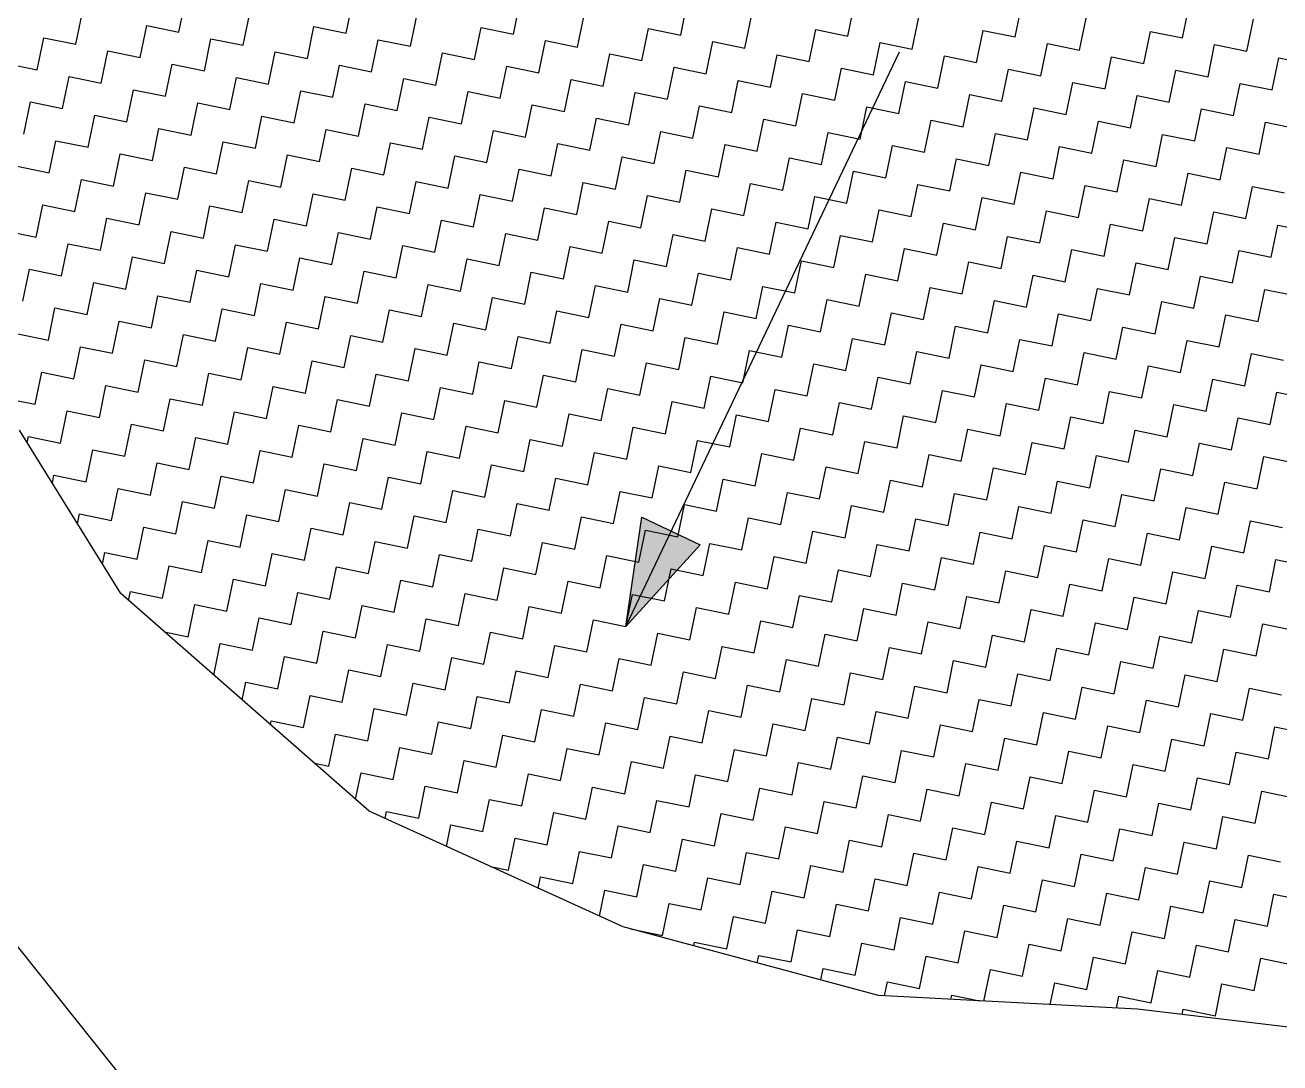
# Model space of a CAD drawing. Header units: metres. Extents: x 280043 to 281054, y 2047152 to 2048652.
# Drawn here: x 280448.8 to 280543.5, y 2048256.5 to 2048334.9 of the extents above; entities that cross this region are included whole.
import ezdxf

# ---------------------------------------------------------------- set-up
doc = ezdxf.new("R2010")
doc.units = ezdxf.units.M
doc.layers.add('POLY_HATCH', color=12, linetype='Continuous')
doc.layers.add('POLY_PARCEL', color=6, linetype='Continuous')

msp = doc.modelspace()

# ---------------------------------------------------------------- hatches: boundary and pattern name
h = msp.add_hatch(color=256)
h.paths.add_polyline_path([(280497.593, 2048296.654), (280495.39, 2048297.702), (280494.165, 2048289.451)])
h.paths.add_polyline_path([(280494.165, 2048289.451), (280499.796, 2048295.605), (280497.593, 2048296.654)])

# ---------------------------------------------------------------- linework, layer by layer
for points in [[(280494.165, 2048289.451), (280514.819, 2048332.843)], [(280494.165, 2048289.451), (280495.39, 2048297.702)], [(280495.39, 2048297.702), (280499.796, 2048295.605)], [(280494.165, 2048289.451), (280499.796, 2048295.605)]]:
    msp.add_lwpolyline(points)
at = {"layer": 'POLY_HATCH', "linetype": 'Continuous'}
for p, q in [((280460.437, 2048334.326), (280460.937, 2048336.751)), ((280473.063, 2048334.252), (280473.562, 2048336.677)), ((280485.688, 2048334.177), (280486.188, 2048336.602)), ((280498.313, 2048334.103), (280498.813, 2048336.528)), ((280510.938, 2048334.028), (280511.438, 2048336.453)), ((280523.564, 2048333.954), (280524.064, 2048336.379)), ((280536.189, 2048333.879), (280536.689, 2048336.304)), ((280452.662, 2048333.401), (280453.162, 2048335.826)), ((280465.287, 2048333.326), (280465.787, 2048335.751)), ((280477.913, 2048333.252), (280478.413, 2048335.677)), ((280490.538, 2048333.177), (280491.038, 2048335.602)), ((280503.163, 2048333.103), (280503.663, 2048335.528)), ((280515.789, 2048333.028), (280516.288, 2048335.453)), ((280528.414, 2048332.954), (280528.914, 2048335.379)), ((280541.039, 2048332.88), (280541.539, 2048335.305)), ((280457.512, 2048332.401), (280458.012, 2048334.826)), ((280458.012, 2048334.826), (280460.437, 2048334.326)), ((280470.138, 2048332.326), (280470.637, 2048334.751)), ((280470.637, 2048334.751), (280473.063, 2048334.252)), ((280482.763, 2048332.252), (280483.263, 2048334.677)), ((280483.263, 2048334.677), (280485.688, 2048334.177)), ((280495.388, 2048332.177), (280495.888, 2048334.603)), ((280495.888, 2048334.603), (280498.313, 2048334.103)), ((280508.013, 2048332.103), (280508.513, 2048334.528)), ((280508.513, 2048334.528), (280510.938, 2048334.028)), ((280520.639, 2048332.029), (280521.139, 2048334.454)), ((280521.139, 2048334.454), (280523.564, 2048333.954)), ((280533.264, 2048331.954), (280533.764, 2048334.379)), ((280533.764, 2048334.379), (280536.189, 2048333.879)), ((280449.737, 2048331.475), (280450.237, 2048333.9)), ((280450.237, 2048333.9), (280452.662, 2048333.401)), ((280462.362, 2048331.401), (280462.862, 2048333.826)), ((280462.862, 2048333.826), (280465.287, 2048333.326)), ((280474.988, 2048331.327), (280475.488, 2048333.752)), ((280475.488, 2048333.752), (280477.913, 2048333.252)), ((280487.613, 2048331.252), (280488.113, 2048333.677)), ((280488.113, 2048333.677), (280490.538, 2048333.177)), ((280500.238, 2048331.178), (280500.738, 2048333.603)), ((280500.738, 2048333.603), (280503.163, 2048333.103)), ((280512.864, 2048331.103), (280513.364, 2048333.528)), ((280513.364, 2048333.528), (280515.789, 2048333.028)), ((280525.489, 2048331.029), (280525.989, 2048333.454)), ((280525.989, 2048333.454), (280528.414, 2048332.954)), ((280538.114, 2048330.954), (280538.614, 2048333.379)), ((280538.614, 2048333.379), (280541.039, 2048332.88)), ((280454.587, 2048330.476), (280455.087, 2048332.901)), ((280455.087, 2048332.901), (280457.512, 2048332.401)), ((280467.213, 2048330.401), (280467.712, 2048332.826)), ((280467.712, 2048332.826), (280470.138, 2048332.326)), ((280479.838, 2048330.327), (280480.338, 2048332.752)), ((280480.338, 2048332.752), (280482.763, 2048332.252)), ((280492.463, 2048330.252), (280492.963, 2048332.677)), ((280492.963, 2048332.677), (280495.388, 2048332.177)), ((280505.088, 2048330.178), (280505.588, 2048332.603)), ((280505.588, 2048332.603), (280508.013, 2048332.103)), ((280517.714, 2048330.103), (280518.214, 2048332.528)), ((280518.214, 2048332.528), (280520.639, 2048332.029)), ((280530.339, 2048330.029), (280530.839, 2048332.454)), ((280530.839, 2048332.454), (280533.264, 2048331.954)), ((280542.964, 2048329.955), (280543.464, 2048332.38)), ((280543.464, 2048332.38), (280545.889, 2048331.88)), ((280447.312, 2048331.975), (280449.737, 2048331.475)), ((280459.437, 2048329.476), (280459.937, 2048331.901)), ((280459.937, 2048331.901), (280462.362, 2048331.401)), ((280472.063, 2048329.401), (280472.563, 2048331.826)), ((280472.563, 2048331.826), (280474.988, 2048331.327)), ((280484.688, 2048329.327), (280485.188, 2048331.752)), ((280485.188, 2048331.752), (280487.613, 2048331.252)), ((280497.313, 2048329.252), (280497.813, 2048331.678)), ((280497.813, 2048331.678), (280500.238, 2048331.178)), ((280509.939, 2048329.178), (280510.439, 2048331.603)), ((280510.439, 2048331.603), (280512.864, 2048331.103)), ((280522.564, 2048329.104), (280523.064, 2048331.529)), ((280523.064, 2048331.529), (280525.489, 2048331.029)), ((280535.189, 2048329.029), (280535.689, 2048331.454)), ((280535.689, 2048331.454), (280538.114, 2048330.954)), ((280451.662, 2048328.55), (280452.162, 2048330.975)), ((280452.162, 2048330.975), (280454.587, 2048330.476)), ((280464.288, 2048328.476), (280464.787, 2048330.901)), ((280464.787, 2048330.901), (280467.213, 2048330.401)), ((280476.913, 2048328.402), (280477.413, 2048330.827)), ((280477.413, 2048330.827), (280479.838, 2048330.327)), ((280489.538, 2048328.327), (280490.038, 2048330.752)), ((280490.038, 2048330.752), (280492.463, 2048330.252)), ((280502.163, 2048328.253), (280502.663, 2048330.678)), ((280502.663, 2048330.678), (280505.088, 2048330.178)), ((280514.789, 2048328.178), (280515.289, 2048330.603)), ((280515.289, 2048330.603), (280517.714, 2048330.103)), ((280527.414, 2048328.104), (280527.914, 2048330.529)), ((280527.914, 2048330.529), (280530.339, 2048330.029)), ((280540.039, 2048328.029), (280540.539, 2048330.454)), ((280540.539, 2048330.454), (280542.964, 2048329.955)), ((280456.512, 2048327.551), (280457.012, 2048329.976)), ((280457.012, 2048329.976), (280459.437, 2048329.476)), ((280469.138, 2048327.476), (280469.638, 2048329.901)), ((280469.638, 2048329.901), (280472.063, 2048329.401)), ((280481.763, 2048327.402), (280482.263, 2048329.827)), ((280482.263, 2048329.827), (280484.688, 2048329.327)), ((280494.388, 2048327.327), (280494.888, 2048329.752)), ((280494.888, 2048329.752), (280497.313, 2048329.252)), ((280507.014, 2048327.253), (280507.514, 2048329.678)), ((280507.514, 2048329.678), (280509.939, 2048329.178)), ((280519.639, 2048327.178), (280520.139, 2048329.603)), ((280520.139, 2048329.603), (280522.564, 2048329.104)), ((280532.264, 2048327.104), (280532.764, 2048329.529)), ((280532.764, 2048329.529), (280535.189, 2048329.029)), ((280448.737, 2048326.625), (280449.237, 2048329.05)), ((280449.237, 2048329.05), (280451.662, 2048328.55)), ((280461.363, 2048326.551), (280461.862, 2048328.976)), ((280461.862, 2048328.976), (280464.288, 2048328.476)), ((280473.988, 2048326.476), (280474.488, 2048328.901)), ((280474.488, 2048328.901), (280476.913, 2048328.402)), ((280486.613, 2048326.402), (280487.113, 2048328.827)), ((280487.113, 2048328.827), (280489.538, 2048328.327)), ((280499.238, 2048326.327), (280499.738, 2048328.753)), ((280499.738, 2048328.753), (280502.163, 2048328.253)), ((280511.864, 2048326.253), (280512.364, 2048328.678)), ((280512.364, 2048328.678), (280514.789, 2048328.178)), ((280524.489, 2048326.179), (280524.989, 2048328.604)), ((280524.989, 2048328.604), (280527.414, 2048328.104)), ((280537.114, 2048326.104), (280537.614, 2048328.529)), ((280537.614, 2048328.529), (280540.039, 2048328.029)), ((280453.587, 2048325.625), (280454.087, 2048328.051)), ((280454.087, 2048328.051), (280456.512, 2048327.551)), ((280466.213, 2048325.551), (280466.713, 2048327.976)), ((280466.713, 2048327.976), (280469.138, 2048327.476)), ((280478.838, 2048325.477), (280479.338, 2048327.902)), ((280479.338, 2048327.902), (280481.763, 2048327.402)), ((280491.463, 2048325.402), (280491.963, 2048327.827)), ((280491.963, 2048327.827), (280494.388, 2048327.327)), ((280504.089, 2048325.328), (280504.589, 2048327.753)), ((280504.589, 2048327.753), (280507.014, 2048327.253)), ((280516.714, 2048325.253), (280517.214, 2048327.678)), ((280517.214, 2048327.678), (280519.639, 2048327.178)), ((280529.339, 2048325.179), (280529.839, 2048327.604)), ((280529.839, 2048327.604), (280532.264, 2048327.104)), ((280541.965, 2048325.104), (280542.464, 2048327.529)), ((280542.464, 2048327.529), (280544.89, 2048327.03)), ((280458.438, 2048324.626), (280458.937, 2048327.051)), ((280458.937, 2048327.051), (280461.363, 2048326.551)), ((280471.063, 2048324.551), (280471.563, 2048326.976)), ((280471.563, 2048326.976), (280473.988, 2048326.476)), ((280483.688, 2048324.477), (280484.188, 2048326.902)), ((280484.188, 2048326.902), (280486.613, 2048326.402)), ((280496.314, 2048324.402), (280496.813, 2048326.827)), ((280496.813, 2048326.827), (280499.238, 2048326.327)), ((280508.939, 2048324.328), (280509.439, 2048326.753)), ((280509.439, 2048326.753), (280511.864, 2048326.253)), ((280521.564, 2048324.253), (280522.064, 2048326.679)), ((280522.064, 2048326.679), (280524.489, 2048326.179)), ((280534.189, 2048324.179), (280534.689, 2048326.604)), ((280534.689, 2048326.604), (280537.114, 2048326.104)), ((280450.662, 2048323.7), (280451.162, 2048326.125)), ((280451.162, 2048326.125), (280453.587, 2048325.625)), ((280463.288, 2048323.626), (280463.788, 2048326.051)), ((280463.788, 2048326.051), (280466.213, 2048325.551)), ((280475.913, 2048323.551), (280476.413, 2048325.976)), ((280476.413, 2048325.976), (280478.838, 2048325.477)), ((280488.538, 2048323.477), (280489.038, 2048325.902)), ((280489.038, 2048325.902), (280491.463, 2048325.402)), ((280501.164, 2048323.402), (280501.664, 2048325.828)), ((280501.664, 2048325.828), (280504.089, 2048325.328)), ((280513.789, 2048323.328), (280514.289, 2048325.753)), ((280514.289, 2048325.753), (280516.714, 2048325.253)), ((280526.414, 2048323.254), (280526.914, 2048325.679)), ((280526.914, 2048325.679), (280529.339, 2048325.179)), ((280539.04, 2048323.179), (280539.54, 2048325.604)), ((280539.54, 2048325.604), (280541.965, 2048325.104)), ((280455.513, 2048322.7), (280456.012, 2048325.126)), ((280456.012, 2048325.126), (280458.438, 2048324.626)), ((280468.138, 2048322.626), (280468.638, 2048325.051)), ((280468.638, 2048325.051), (280471.063, 2048324.551)), ((280480.763, 2048322.552), (280481.263, 2048324.977)), ((280481.263, 2048324.977), (280483.688, 2048324.477)), ((280493.389, 2048322.477), (280493.888, 2048324.902)), ((280493.888, 2048324.902), (280496.314, 2048324.402)), ((280506.014, 2048322.403), (280506.514, 2048324.828)), ((280506.514, 2048324.828), (280508.939, 2048324.328)), ((280518.639, 2048322.328), (280519.139, 2048324.753)), ((280519.139, 2048324.753), (280521.564, 2048324.253)), ((280531.264, 2048322.254), (280531.764, 2048324.679)), ((280531.764, 2048324.679), (280534.189, 2048324.179)), ((280448.237, 2048324.2), (280450.662, 2048323.7)), ((280460.363, 2048321.701), (280460.863, 2048324.126)), ((280460.863, 2048324.126), (280463.288, 2048323.626)), ((280472.988, 2048321.626), (280473.488, 2048324.051)), ((280473.488, 2048324.051), (280475.913, 2048323.551)), ((280485.613, 2048321.552), (280486.113, 2048323.977)), ((280486.113, 2048323.977), (280488.538, 2048323.477)), ((280498.239, 2048321.477), (280498.739, 2048323.902)), ((280498.739, 2048323.902), (280501.164, 2048323.402)), ((280510.864, 2048321.403), (280511.364, 2048323.828)), ((280511.364, 2048323.828), (280513.789, 2048323.328)), ((280523.489, 2048321.328), (280523.989, 2048323.754)), ((280523.989, 2048323.754), (280526.414, 2048323.254)), ((280452.588, 2048320.775), (280453.088, 2048323.2)), ((280453.088, 2048323.2), (280455.513, 2048322.7)), ((280465.213, 2048320.701), (280465.713, 2048323.126)), ((280465.713, 2048323.126), (280468.138, 2048322.626)), ((280477.838, 2048320.626), (280478.338, 2048323.051)), ((280478.338, 2048323.051), (280480.763, 2048322.552)), ((280490.464, 2048320.552), (280490.963, 2048322.977)), ((280490.963, 2048322.977), (280493.389, 2048322.477)), ((280503.089, 2048320.478), (280503.589, 2048322.903)), ((280503.589, 2048322.903), (280506.014, 2048322.403)), ((280515.714, 2048320.403), (280516.214, 2048322.828)), ((280516.214, 2048322.828), (280518.639, 2048322.328)), ((280536.115, 2048321.254), (280536.615, 2048323.679)), ((280536.615, 2048323.679), (280539.04, 2048323.179)), ((280457.438, 2048319.775), (280457.938, 2048322.201)), ((280457.938, 2048322.201), (280460.363, 2048321.701)), ((280470.063, 2048319.701), (280470.563, 2048322.126)), ((280470.563, 2048322.126), (280472.988, 2048321.626)), ((280482.688, 2048319.627), (280483.188, 2048322.052)), ((280483.188, 2048322.052), (280485.613, 2048321.552)), ((280495.314, 2048319.552), (280495.814, 2048321.977)), ((280495.814, 2048321.977), (280498.239, 2048321.477)), ((280507.939, 2048319.478), (280508.439, 2048321.903)), ((280508.439, 2048321.903), (280510.864, 2048321.403)), ((280520.564, 2048319.403), (280521.064, 2048321.828)), ((280521.064, 2048321.828), (280523.489, 2048321.328)), ((280528.339, 2048320.329), (280528.839, 2048322.754)), ((280528.839, 2048322.754), (280531.264, 2048322.254)), ((280540.965, 2048320.254), (280541.465, 2048322.679)), ((280541.465, 2048322.679), (280543.89, 2048322.179)), ((280449.663, 2048318.85), (280450.163, 2048321.275)), ((280450.163, 2048321.275), (280452.588, 2048320.775)), ((280462.288, 2048318.776), (280462.788, 2048321.201)), ((280462.788, 2048321.201), (280465.213, 2048320.701)), ((280474.913, 2048318.701), (280475.413, 2048321.126)), ((280475.413, 2048321.126), (280477.838, 2048320.626)), ((280487.539, 2048318.627), (280488.038, 2048321.052)), ((280488.038, 2048321.052), (280490.464, 2048320.552)), ((280500.164, 2048318.552), (280500.664, 2048320.977)), ((280500.664, 2048320.977), (280503.089, 2048320.478)), ((280512.789, 2048318.478), (280513.289, 2048320.903)), ((280513.289, 2048320.903), (280515.714, 2048320.403)), ((280533.19, 2048319.329), (280533.69, 2048321.754)), ((280533.69, 2048321.754), (280536.115, 2048321.254)), ((280454.513, 2048317.85), (280455.013, 2048320.275)), ((280455.013, 2048320.275), (280457.438, 2048319.775)), ((280467.138, 2048317.776), (280467.638, 2048320.201)), ((280467.638, 2048320.201), (280470.063, 2048319.701)), ((280479.763, 2048317.701), (280480.263, 2048320.126)), ((280480.263, 2048320.126), (280482.688, 2048319.627)), ((280492.389, 2048317.627), (280492.889, 2048320.052)), ((280492.889, 2048320.052), (280495.314, 2048319.552)), ((280505.014, 2048317.553), (280505.514, 2048319.978)), ((280505.514, 2048319.978), (280507.939, 2048319.478)), ((280525.414, 2048318.403), (280525.914, 2048320.829)), ((280525.914, 2048320.829), (280528.339, 2048320.329)), ((280538.04, 2048318.329), (280538.54, 2048320.754)), ((280538.54, 2048320.754), (280540.965, 2048320.254)), ((280447.238, 2048319.35), (280449.663, 2048318.85)), ((280459.363, 2048316.85), (280459.863, 2048319.276)), ((280459.863, 2048319.276), (280462.288, 2048318.776)), ((280471.988, 2048316.776), (280472.488, 2048319.201)), ((280472.488, 2048319.201), (280474.913, 2048318.701)), ((280484.614, 2048316.702), (280485.113, 2048319.127)), ((280485.113, 2048319.127), (280487.539, 2048318.627)), ((280497.239, 2048316.627), (280497.739, 2048319.052)), ((280497.739, 2048319.052), (280500.164, 2048318.552)), ((280509.864, 2048316.553), (280510.364, 2048318.978)), ((280510.364, 2048318.978), (280512.789, 2048318.478)), ((280517.639, 2048317.478), (280518.139, 2048319.903)), ((280518.139, 2048319.903), (280520.564, 2048319.403)), ((280530.265, 2048317.404), (280530.765, 2048319.829)), ((280530.765, 2048319.829), (280533.19, 2048319.329)), ((280542.89, 2048317.329), (280543.39, 2048319.754)), ((280543.39, 2048319.754), (280545.815, 2048319.254)), ((280451.588, 2048315.925), (280452.088, 2048318.35)), ((280452.088, 2048318.35), (280454.513, 2048317.85)), ((280464.213, 2048315.851), (280464.713, 2048318.276)), ((280464.713, 2048318.276), (280467.138, 2048317.776)), ((280476.838, 2048315.776), (280477.338, 2048318.201)), ((280477.338, 2048318.201), (280479.763, 2048317.701)), ((280489.464, 2048315.702), (280489.964, 2048318.127)), ((280489.964, 2048318.127), (280492.389, 2048317.627)), ((280502.089, 2048315.627), (280502.589, 2048318.052)), ((280502.589, 2048318.052), (280505.014, 2048317.553)), ((280522.489, 2048316.478), (280522.989, 2048318.903)), ((280522.989, 2048318.903), (280525.414, 2048318.403)), ((280535.115, 2048316.404), (280535.615, 2048318.829)), ((280535.615, 2048318.829), (280538.04, 2048318.329)), ((280456.438, 2048314.925), (280456.938, 2048317.35)), ((280456.938, 2048317.35), (280459.363, 2048316.85)), ((280469.063, 2048314.851), (280469.563, 2048317.276)), ((280469.563, 2048317.276), (280471.988, 2048316.776)), ((280481.689, 2048314.776), (280482.188, 2048317.202)), ((280482.188, 2048317.202), (280484.614, 2048316.702)), ((280494.314, 2048314.702), (280494.814, 2048317.127)), ((280494.814, 2048317.127), (280497.239, 2048316.627)), ((280514.714, 2048315.553), (280515.214, 2048317.978)), ((280515.214, 2048317.978), (280517.639, 2048317.478)), ((280527.34, 2048315.478), (280527.84, 2048317.904)), ((280527.84, 2048317.904), (280530.265, 2048317.404)), ((280539.965, 2048315.404), (280540.465, 2048317.829)), ((280540.465, 2048317.829), (280542.89, 2048317.329)), ((280448.663, 2048314), (280449.163, 2048316.425)), ((280449.163, 2048316.425), (280451.588, 2048315.925)), ((280461.288, 2048313.925), (280461.788, 2048316.351)), ((280461.788, 2048316.351), (280464.213, 2048315.851)), ((280473.913, 2048313.851), (280474.413, 2048316.276)), ((280474.413, 2048316.276), (280476.838, 2048315.776)), ((280486.539, 2048313.777), (280487.039, 2048316.202)), ((280487.039, 2048316.202), (280489.464, 2048315.702)), ((280499.164, 2048313.702), (280499.664, 2048316.127)), ((280499.664, 2048316.127), (280502.089, 2048315.627)), ((280506.939, 2048314.628), (280507.439, 2048317.053)), ((280507.439, 2048317.053), (280509.864, 2048316.553)), ((280519.565, 2048314.553), (280520.064, 2048316.978)), ((280520.064, 2048316.978), (280522.489, 2048316.478)), ((280532.19, 2048314.479), (280532.69, 2048316.904)), ((280532.69, 2048316.904), (280535.115, 2048316.404)), ((280453.513, 2048313), (280454.013, 2048315.425)), ((280454.013, 2048315.425), (280456.438, 2048314.925)), ((280466.138, 2048312.926), (280466.638, 2048315.351)), ((280466.638, 2048315.351), (280469.063, 2048314.851)), ((280478.764, 2048312.851), (280479.263, 2048315.276)), ((280479.263, 2048315.276), (280481.689, 2048314.776)), ((280491.389, 2048312.777), (280491.889, 2048315.202)), ((280491.889, 2048315.202), (280494.314, 2048314.702)), ((280511.789, 2048313.628), (280512.289, 2048316.053)), ((280512.289, 2048316.053), (280514.714, 2048315.553)), ((280524.415, 2048313.553), (280524.915, 2048315.978)), ((280524.915, 2048315.978), (280527.34, 2048315.478)), ((280537.04, 2048313.479), (280537.54, 2048315.904)), ((280537.54, 2048315.904), (280539.965, 2048315.404)), ((280458.363, 2048312), (280458.863, 2048314.425)), ((280458.863, 2048314.425), (280461.288, 2048313.925)), ((280470.988, 2048311.926), (280471.488, 2048314.351)), ((280471.488, 2048314.351), (280473.913, 2048313.851)), ((280483.614, 2048311.851), (280484.114, 2048314.277)), ((280484.114, 2048314.277), (280486.539, 2048313.777)), ((280504.014, 2048312.702), (280504.514, 2048315.127)), ((280504.514, 2048315.127), (280506.939, 2048314.628)), ((280516.64, 2048312.628), (280517.139, 2048315.053)), ((280517.139, 2048315.053), (280519.565, 2048314.553)), ((280529.265, 2048312.553), (280529.765, 2048314.979)), ((280529.765, 2048314.979), (280532.19, 2048314.479)), ((280541.89, 2048312.479), (280542.39, 2048314.904)), ((280542.39, 2048314.904), (280544.815, 2048314.404)), ((280450.588, 2048311.075), (280451.088, 2048313.5)), ((280451.088, 2048313.5), (280453.513, 2048313)), ((280463.213, 2048311.001), (280463.713, 2048313.426)), ((280463.713, 2048313.426), (280466.138, 2048312.926)), ((280475.839, 2048310.926), (280476.339, 2048313.351)), ((280476.339, 2048313.351), (280478.764, 2048312.851)), ((280496.239, 2048311.777), (280496.739, 2048314.202)), ((280496.739, 2048314.202), (280499.164, 2048313.702)), ((280508.864, 2048311.703), (280509.364, 2048314.128)), ((280509.364, 2048314.128), (280511.789, 2048313.628)), ((280521.49, 2048311.628), (280521.99, 2048314.053)), ((280521.99, 2048314.053), (280524.415, 2048313.553)), ((280534.115, 2048311.554), (280534.615, 2048313.979)), ((280534.615, 2048313.979), (280537.04, 2048313.479)), ((280455.438, 2048310.075), (280455.938, 2048312.5)), ((280455.938, 2048312.5), (280458.363, 2048312)), ((280468.063, 2048310.001), (280468.563, 2048312.426)), ((280468.563, 2048312.426), (280470.988, 2048311.926)), ((280480.689, 2048309.926), (280481.189, 2048312.351)), ((280481.189, 2048312.351), (280483.614, 2048311.851)), ((280488.464, 2048310.852), (280488.964, 2048313.277)), ((280488.964, 2048313.277), (280491.389, 2048312.777)), ((280501.089, 2048310.777), (280501.589, 2048313.202)), ((280501.589, 2048313.202), (280504.014, 2048312.702)), ((280513.715, 2048310.703), (280514.214, 2048313.128)), ((280514.214, 2048313.128), (280516.64, 2048312.628)), ((280526.34, 2048310.628), (280526.84, 2048313.053)), ((280526.84, 2048313.053), (280529.265, 2048312.553)), ((280538.965, 2048310.554), (280539.465, 2048312.979)), ((280539.465, 2048312.979), (280541.89, 2048312.479)), ((280448.163, 2048311.575), (280450.588, 2048311.075)), ((280460.288, 2048309.075), (280460.788, 2048311.5)), ((280460.788, 2048311.5), (280463.213, 2048311.001)), ((280472.914, 2048309.001), (280473.414, 2048311.426)), ((280473.414, 2048311.426), (280475.839, 2048310.926)), ((280493.314, 2048309.852), (280493.814, 2048312.277)), ((280493.814, 2048312.277), (280496.239, 2048311.777)), ((280505.939, 2048309.777), (280506.439, 2048312.202)), ((280506.439, 2048312.202), (280508.864, 2048311.703)), ((280518.565, 2048309.703), (280519.065, 2048312.128)), ((280519.065, 2048312.128), (280521.49, 2048311.628)), ((280531.19, 2048309.629), (280531.69, 2048312.054)), ((280531.69, 2048312.054), (280534.115, 2048311.554)), ((280452.513, 2048308.15), (280453.013, 2048310.575)), ((280453.013, 2048310.575), (280455.438, 2048310.075)), ((280465.138, 2048308.076), (280465.638, 2048310.501)), ((280465.638, 2048310.501), (280468.063, 2048310.001)), ((280485.539, 2048308.926), (280486.039, 2048311.352)), ((280486.039, 2048311.352), (280488.464, 2048310.852)), ((280498.164, 2048308.852), (280498.664, 2048311.277)), ((280498.664, 2048311.277), (280501.089, 2048310.777)), ((280510.79, 2048308.778), (280511.289, 2048311.203)), ((280511.289, 2048311.203), (280513.715, 2048310.703)), ((280523.415, 2048308.703), (280523.915, 2048311.128)), ((280523.915, 2048311.128), (280526.34, 2048310.628)), ((280536.04, 2048308.629), (280536.54, 2048311.054)), ((280536.54, 2048311.054), (280538.965, 2048310.554)), ((280457.363, 2048307.15), (280457.863, 2048309.575)), ((280457.863, 2048309.575), (280460.288, 2048309.075)), ((280469.989, 2048307.076), (280470.489, 2048309.501)), ((280470.489, 2048309.501), (280472.914, 2048309.001)), ((280477.764, 2048308.001), (280478.264, 2048310.426)), ((280478.264, 2048310.426), (280480.689, 2048309.926)), ((280490.389, 2048307.927), (280490.889, 2048310.352)), ((280490.889, 2048310.352), (280493.314, 2048309.852)), ((280503.014, 2048307.852), (280503.514, 2048310.277)), ((280503.514, 2048310.277), (280505.939, 2048309.777)), ((280515.64, 2048307.778), (280516.14, 2048310.203)), ((280516.14, 2048310.203), (280518.565, 2048309.703)), ((280528.265, 2048307.703), (280528.765, 2048310.128)), ((280528.765, 2048310.128), (280531.19, 2048309.629)), ((280540.89, 2048307.629), (280541.39, 2048310.054)), ((280541.39, 2048310.054), (280543.815, 2048309.554)), ((280449.588, 2048306.225), (280450.088, 2048308.65)), ((280450.088, 2048308.65), (280452.513, 2048308.15)), ((280462.213, 2048306.15), (280462.713, 2048308.575)), ((280462.713, 2048308.575), (280465.138, 2048308.076)), ((280482.614, 2048307.001), (280483.114, 2048309.426)), ((280483.114, 2048309.426), (280485.539, 2048308.926)), ((280495.239, 2048306.927), (280495.739, 2048309.352)), ((280495.739, 2048309.352), (280498.164, 2048308.852)), ((280507.865, 2048306.852), (280508.364, 2048309.277)), ((280508.364, 2048309.277), (280510.79, 2048308.778)), ((280520.49, 2048306.778), (280520.99, 2048309.203)), ((280520.99, 2048309.203), (280523.415, 2048308.703)), ((280533.115, 2048306.704), (280533.615, 2048309.129)), ((280533.615, 2048309.129), (280536.04, 2048308.629)), ((280454.438, 2048305.225), (280454.938, 2048307.65)), ((280454.938, 2048307.65), (280457.363, 2048307.15)), ((280474.839, 2048306.076), (280475.339, 2048308.501)), ((280475.339, 2048308.501), (280477.764, 2048308.001)), ((280487.464, 2048306.001), (280487.964, 2048308.427)), ((280487.964, 2048308.427), (280490.389, 2048307.927)), ((280500.089, 2048305.927), (280500.589, 2048308.352)), ((280500.589, 2048308.352), (280503.014, 2048307.852)), ((280512.715, 2048305.853), (280513.215, 2048308.278)), ((280513.215, 2048308.278), (280515.64, 2048307.778)), ((280525.34, 2048305.778), (280525.84, 2048308.203)), ((280525.84, 2048308.203), (280528.265, 2048307.703)), ((280537.965, 2048305.704), (280538.465, 2048308.129)), ((280538.465, 2048308.129), (280540.89, 2048307.629)), ((280447.163, 2048306.725), (280449.588, 2048306.225)), ((280467.064, 2048305.151), (280467.564, 2048307.576)), ((280467.564, 2048307.576), (280469.989, 2048307.076)), ((280479.689, 2048305.076), (280480.189, 2048307.501)), ((280480.189, 2048307.501), (280482.614, 2048307.001)), ((280492.314, 2048305.002), (280492.814, 2048307.427)), ((280492.814, 2048307.427), (280495.239, 2048306.927)), ((280504.94, 2048304.927), (280505.439, 2048307.352)), ((280505.439, 2048307.352), (280507.865, 2048306.852)), ((280517.565, 2048304.853), (280518.065, 2048307.278)), ((280518.065, 2048307.278), (280520.49, 2048306.778)), ((280530.19, 2048304.778), (280530.69, 2048307.203)), ((280530.69, 2048307.203), (280533.115, 2048306.704)), ((280542.816, 2048304.704), (280543.315, 2048307.129)), ((280543.315, 2048307.129), (280545.74, 2048306.629)), ((280451.513, 2048303.3), (280452.013, 2048305.725)), ((280452.013, 2048305.725), (280454.438, 2048305.225)), ((280459.289, 2048304.225), (280459.788, 2048306.65)), ((280459.788, 2048306.65), (280462.213, 2048306.15)), ((280471.914, 2048304.151), (280472.414, 2048306.576)), ((280472.414, 2048306.576), (280474.839, 2048306.076)), ((280484.539, 2048304.076), (280485.039, 2048306.501)), ((280485.039, 2048306.501), (280487.464, 2048306.001)), ((280497.164, 2048304.002), (280497.664, 2048306.427)), ((280497.664, 2048306.427), (280500.089, 2048305.927)), ((280509.79, 2048303.927), (280510.29, 2048306.352)), ((280510.29, 2048306.352), (280512.715, 2048305.853)), ((280522.415, 2048303.853), (280522.915, 2048306.278)), ((280522.915, 2048306.278), (280525.34, 2048305.778)), ((280535.04, 2048303.779), (280535.54, 2048306.204)), ((280535.54, 2048306.204), (280537.965, 2048305.704)), ((280464.139, 2048303.225), (280464.639, 2048305.65)), ((280464.639, 2048305.65), (280467.064, 2048305.151)), ((280476.764, 2048303.151), (280477.264, 2048305.576)), ((280477.264, 2048305.576), (280479.689, 2048305.076)), ((280489.389, 2048303.076), (280489.889, 2048305.502)), ((280489.889, 2048305.502), (280492.314, 2048305.002)), ((280502.015, 2048303.002), (280502.515, 2048305.427)), ((280502.515, 2048305.427), (280504.94, 2048304.927)), ((280514.64, 2048302.928), (280515.14, 2048305.353)), ((280515.14, 2048305.353), (280517.565, 2048304.853)), ((280527.265, 2048302.853), (280527.765, 2048305.278)), ((280527.765, 2048305.278), (280530.19, 2048304.778)), ((280539.891, 2048302.779), (280540.39, 2048305.204)), ((280540.39, 2048305.204), (280542.816, 2048304.704)), ((280456.364, 2048302.3), (280456.863, 2048304.725)), ((280456.863, 2048304.725), (280459.289, 2048304.225)), ((280468.989, 2048302.226), (280469.489, 2048304.651)), ((280469.489, 2048304.651), (280471.914, 2048304.151)), ((280481.614, 2048302.151), (280482.114, 2048304.576)), ((280482.114, 2048304.576), (280484.539, 2048304.076)), ((280494.239, 2048302.077), (280494.739, 2048304.502)), ((280494.739, 2048304.502), (280497.164, 2048304.002)), ((280506.865, 2048302.002), (280507.365, 2048304.427)), ((280507.365, 2048304.427), (280509.79, 2048303.927)), ((280519.49, 2048301.928), (280519.99, 2048304.353)), ((280519.99, 2048304.353), (280522.415, 2048303.853)), ((280532.115, 2048301.853), (280532.615, 2048304.278)), ((280532.615, 2048304.278), (280535.04, 2048303.779)), ((280448.994, 2048303.345), (280449.088, 2048303.8)), ((280449.088, 2048303.8), (280451.513, 2048303.3)), ((280461.214, 2048301.3), (280461.714, 2048303.725)), ((280461.714, 2048303.725), (280464.139, 2048303.225)), ((280473.839, 2048301.226), (280474.339, 2048303.651)), ((280474.339, 2048303.651), (280476.764, 2048303.151)), ((280486.464, 2048301.151), (280486.964, 2048303.576)), ((280486.964, 2048303.576), (280489.389, 2048303.076)), ((280499.09, 2048301.077), (280499.59, 2048303.502)), ((280499.59, 2048303.502), (280502.015, 2048303.002)), ((280511.715, 2048301.002), (280512.215, 2048303.428)), ((280512.215, 2048303.428), (280514.64, 2048302.928)), ((280524.34, 2048300.928), (280524.84, 2048303.353)), ((280524.84, 2048303.353), (280527.265, 2048302.853)), ((280536.966, 2048300.854), (280537.465, 2048303.279)), ((280537.465, 2048303.279), (280539.891, 2048302.779)), ((280453.439, 2048300.375), (280453.938, 2048302.8)), ((280453.938, 2048302.8), (280456.364, 2048302.3)), ((280466.064, 2048300.3), (280466.564, 2048302.725)), ((280466.564, 2048302.725), (280468.989, 2048302.226)), ((280478.689, 2048300.226), (280479.189, 2048302.651)), ((280479.189, 2048302.651), (280481.614, 2048302.151)), ((280491.314, 2048300.151), (280491.814, 2048302.577)), ((280491.814, 2048302.577), (280494.239, 2048302.077)), ((280503.94, 2048300.077), (280504.44, 2048302.502)), ((280504.44, 2048302.502), (280506.865, 2048302.002)), ((280516.565, 2048300.003), (280517.065, 2048302.428)), ((280517.065, 2048302.428), (280519.49, 2048301.928)), ((280529.19, 2048299.928), (280529.69, 2048302.353)), ((280529.69, 2048302.353), (280532.115, 2048301.853)), ((280541.816, 2048299.854), (280542.316, 2048302.279)), ((280542.316, 2048302.279), (280544.741, 2048301.779)), ((280458.289, 2048299.375), (280458.789, 2048301.8)), ((280458.789, 2048301.8), (280461.214, 2048301.3)), ((280470.914, 2048299.301), (280471.414, 2048301.726)), ((280471.414, 2048301.726), (280473.839, 2048301.226)), ((280483.539, 2048299.226), (280484.039, 2048301.651)), ((280484.039, 2048301.651), (280486.464, 2048301.151)), ((280496.165, 2048299.152), (280496.665, 2048301.577)), ((280496.665, 2048301.577), (280499.09, 2048301.077)), ((280508.79, 2048299.077), (280509.29, 2048301.502)), ((280509.29, 2048301.502), (280511.715, 2048301.002)), ((280521.415, 2048299.003), (280521.915, 2048301.428)), ((280521.915, 2048301.428), (280524.34, 2048300.928)), ((280534.041, 2048298.928), (280534.54, 2048301.353)), ((280534.54, 2048301.353), (280536.966, 2048300.854)), ((280450.891, 2048300.278), (280451.013, 2048300.875)), ((280451.013, 2048300.875), (280453.439, 2048300.375)), ((280463.139, 2048298.375), (280463.639, 2048300.8)), ((280463.639, 2048300.8), (280466.064, 2048300.3)), ((280475.764, 2048298.301), (280476.264, 2048300.726)), ((280476.264, 2048300.726), (280478.689, 2048300.226)), ((280488.389, 2048298.226), (280488.889, 2048300.651)), ((280488.889, 2048300.651), (280491.314, 2048300.151)), ((280501.015, 2048298.152), (280501.515, 2048300.577)), ((280501.515, 2048300.577), (280503.94, 2048300.077)), ((280513.64, 2048298.077), (280514.14, 2048300.503)), ((280514.14, 2048300.503), (280516.565, 2048300.003)), ((280526.265, 2048298.003), (280526.765, 2048300.428)), ((280526.765, 2048300.428), (280529.19, 2048299.928)), ((280538.891, 2048297.929), (280539.391, 2048300.354)), ((280539.391, 2048300.354), (280541.816, 2048299.854)), ((280455.364, 2048297.45), (280455.864, 2048299.875)), ((280455.864, 2048299.875), (280458.289, 2048299.375)), ((280467.989, 2048297.375), (280468.489, 2048299.8)), ((280468.489, 2048299.8), (280470.914, 2048299.301)), ((280480.614, 2048297.301), (280481.114, 2048299.726)), ((280481.114, 2048299.726), (280483.539, 2048299.226)), ((280493.24, 2048297.227), (280493.74, 2048299.652)), ((280493.74, 2048299.652), (280496.165, 2048299.152)), ((280505.865, 2048297.152), (280506.365, 2048299.577)), ((280506.365, 2048299.577), (280508.79, 2048299.077)), ((280518.49, 2048297.078), (280518.99, 2048299.503)), ((280518.99, 2048299.503), (280521.415, 2048299.003)), ((280531.116, 2048297.003), (280531.615, 2048299.428)), ((280531.615, 2048299.428), (280534.041, 2048298.928)), ((280460.214, 2048296.45), (280460.714, 2048298.875)), ((280460.714, 2048298.875), (280463.139, 2048298.375)), ((280472.839, 2048296.376), (280473.339, 2048298.801)), ((280473.339, 2048298.801), (280475.764, 2048298.301)), ((280485.464, 2048296.301), (280485.964, 2048298.726)), ((280485.964, 2048298.726), (280488.389, 2048298.226)), ((280498.09, 2048296.227), (280498.59, 2048298.652)), ((280498.59, 2048298.652), (280501.015, 2048298.152)), ((280510.715, 2048296.152), (280511.215, 2048298.577)), ((280511.215, 2048298.577), (280513.64, 2048298.077)), ((280523.34, 2048296.078), (280523.84, 2048298.503)), ((280523.84, 2048298.503), (280526.265, 2048298.003)), ((280535.966, 2048296.003), (280536.466, 2048298.428)), ((280536.466, 2048298.428), (280538.891, 2048297.929)), ((280452.787, 2048297.212), (280452.939, 2048297.95)), ((280452.939, 2048297.95), (280455.364, 2048297.45)), ((280465.064, 2048295.45), (280465.564, 2048297.875)), ((280465.564, 2048297.875), (280467.989, 2048297.375)), ((280477.689, 2048295.376), (280478.189, 2048297.801)), ((280478.189, 2048297.801), (280480.614, 2048297.301)), ((280490.315, 2048295.301), (280490.815, 2048297.726)), ((280490.815, 2048297.726), (280493.24, 2048297.227)), ((280502.94, 2048295.227), (280503.44, 2048297.652)), ((280503.44, 2048297.652), (280505.865, 2048297.152)), ((280515.565, 2048295.152), (280516.065, 2048297.578)), ((280516.065, 2048297.578), (280518.49, 2048297.078)), ((280528.191, 2048295.078), (280528.69, 2048297.503)), ((280528.69, 2048297.503), (280531.116, 2048297.003)), ((280540.816, 2048295.004), (280541.316, 2048297.429)), ((280541.316, 2048297.429), (280543.741, 2048296.929)), ((280457.289, 2048294.525), (280457.789, 2048296.95)), ((280457.789, 2048296.95), (280460.214, 2048296.45)), ((280469.914, 2048294.45), (280470.414, 2048296.875)), ((280470.414, 2048296.875), (280472.839, 2048296.376)), ((280482.54, 2048294.376), (280483.039, 2048296.801)), ((280483.039, 2048296.801), (280485.464, 2048296.301)), ((280495.165, 2048294.302), (280495.665, 2048296.727)), ((280495.665, 2048296.727), (280498.09, 2048296.227)), ((280507.79, 2048294.227), (280508.29, 2048296.652)), ((280508.29, 2048296.652), (280510.715, 2048296.152)), ((280520.415, 2048294.153), (280520.915, 2048296.578)), ((280520.915, 2048296.578), (280523.34, 2048296.078)), ((280533.041, 2048294.078), (280533.541, 2048296.503)), ((280533.541, 2048296.503), (280535.966, 2048296.003)), ((280462.139, 2048293.525), (280462.639, 2048295.95)), ((280462.639, 2048295.95), (280465.064, 2048295.45)), ((280474.764, 2048293.451), (280475.264, 2048295.876)), ((280475.264, 2048295.876), (280477.689, 2048295.376)), ((280487.39, 2048293.376), (280487.89, 2048295.801)), ((280487.89, 2048295.801), (280490.315, 2048295.301)), ((280500.015, 2048293.302), (280500.515, 2048295.727)), ((280500.515, 2048295.727), (280502.94, 2048295.227)), ((280512.64, 2048293.227), (280513.14, 2048295.652)), ((280513.14, 2048295.652), (280515.565, 2048295.152)), ((280525.266, 2048293.153), (280525.766, 2048295.578)), ((280525.766, 2048295.578), (280528.191, 2048295.078)), ((280537.891, 2048293.078), (280538.391, 2048295.503)), ((280538.391, 2048295.503), (280540.816, 2048295.004)), ((280454.683, 2048294.146), (280454.864, 2048295.025)), ((280454.864, 2048295.025), (280457.289, 2048294.525)), ((280466.989, 2048292.525), (280467.489, 2048294.95)), ((280467.489, 2048294.95), (280469.914, 2048294.45)), ((280479.615, 2048292.451), (280480.114, 2048294.876)), ((280480.114, 2048294.876), (280482.54, 2048294.376)), ((280492.24, 2048292.376), (280492.74, 2048294.801)), ((280492.74, 2048294.801), (280495.165, 2048294.302)), ((280504.865, 2048292.302), (280505.365, 2048294.727)), ((280505.365, 2048294.727), (280507.79, 2048294.227)), ((280517.49, 2048292.227), (280517.99, 2048294.653)), ((280517.99, 2048294.653), (280520.415, 2048294.153)), ((280530.116, 2048292.153), (280530.616, 2048294.578)), ((280530.616, 2048294.578), (280533.041, 2048294.078)), ((280542.741, 2048292.079), (280543.241, 2048294.504)), ((280543.241, 2048294.504), (280545.666, 2048294.004)), ((280459.214, 2048291.6), (280459.714, 2048294.025)), ((280459.714, 2048294.025), (280462.139, 2048293.525)), ((280471.839, 2048291.525), (280472.339, 2048293.95)), ((280472.339, 2048293.95), (280474.764, 2048293.451)), ((280484.465, 2048291.451), (280484.965, 2048293.876)), ((280484.965, 2048293.876), (280487.39, 2048293.376)), ((280497.09, 2048291.377), (280497.59, 2048293.802)), ((280497.59, 2048293.802), (280500.015, 2048293.302)), ((280509.715, 2048291.302), (280510.215, 2048293.727)), ((280510.215, 2048293.727), (280512.64, 2048293.227)), ((280522.341, 2048291.228), (280522.841, 2048293.653)), ((280522.841, 2048293.653), (280525.266, 2048293.153)), ((280534.966, 2048291.153), (280535.466, 2048293.578)), ((280535.466, 2048293.578), (280537.891, 2048293.078)), ((280464.064, 2048290.6), (280464.564, 2048293.025)), ((280464.564, 2048293.025), (280466.989, 2048292.525)), ((280476.69, 2048290.526), (280477.189, 2048292.951)), ((280477.189, 2048292.951), (280479.615, 2048292.451)), ((280489.315, 2048290.451), (280489.815, 2048292.876)), ((280489.815, 2048292.876), (280492.24, 2048292.376)), ((280501.94, 2048290.377), (280502.44, 2048292.802)), ((280502.44, 2048292.802), (280504.865, 2048292.302)), ((280514.565, 2048290.302), (280515.065, 2048292.727)), ((280515.065, 2048292.727), (280517.49, 2048292.227)), ((280527.191, 2048290.228), (280527.691, 2048292.653)), ((280527.691, 2048292.653), (280530.116, 2048292.153)), ((280539.816, 2048290.153), (280540.316, 2048292.578)), ((280540.316, 2048292.578), (280542.741, 2048292.079)), ((280456.647, 2048291.412), (280456.789, 2048292.1)), ((280456.789, 2048292.1), (280459.214, 2048291.6)), ((280468.914, 2048289.6), (280469.414, 2048292.025)), ((280469.414, 2048292.025), (280471.839, 2048291.525)), ((280481.54, 2048289.526), (280482.04, 2048291.951)), ((280482.04, 2048291.951), (280484.465, 2048291.451)), ((280494.165, 2048289.451), (280494.665, 2048291.876)), ((280494.665, 2048291.876), (280497.09, 2048291.377)), ((280506.79, 2048289.377), (280507.29, 2048291.802)), ((280507.29, 2048291.802), (280509.715, 2048291.302)), ((280519.416, 2048289.302), (280519.916, 2048291.728)), ((280519.916, 2048291.728), (280522.341, 2048291.228)), ((280532.041, 2048289.228), (280532.541, 2048291.653)), ((280532.541, 2048291.653), (280534.966, 2048291.153)), ((280461.139, 2048288.675), (280461.639, 2048291.1)), ((280461.639, 2048291.1), (280464.064, 2048290.6)), ((280473.765, 2048288.6), (280474.264, 2048291.026)), ((280474.264, 2048291.026), (280476.69, 2048290.526)), ((280486.39, 2048288.526), (280486.89, 2048290.951)), ((280486.89, 2048290.951), (280489.315, 2048290.451)), ((280499.015, 2048288.452), (280499.515, 2048290.877)), ((280499.515, 2048290.877), (280501.94, 2048290.377)), ((280511.64, 2048288.377), (280512.14, 2048290.802)), ((280512.14, 2048290.802), (280514.565, 2048290.302)), ((280524.266, 2048288.303), (280524.766, 2048290.728)), ((280524.766, 2048290.728), (280527.191, 2048290.228)), ((280536.891, 2048288.228), (280537.391, 2048290.653)), ((280537.391, 2048290.653), (280539.816, 2048290.153)), ((280465.989, 2048287.675), (280466.489, 2048290.1)), ((280466.489, 2048290.1), (280468.914, 2048289.6)), ((280478.615, 2048287.601), (280479.115, 2048290.026)), ((280479.115, 2048290.026), (280481.54, 2048289.526)), ((280491.24, 2048287.526), (280491.74, 2048289.951)), ((280491.74, 2048289.951), (280494.165, 2048289.451)), ((280503.865, 2048287.452), (280504.365, 2048289.877)), ((280504.365, 2048289.877), (280506.79, 2048289.377)), ((280516.491, 2048287.377), (280516.991, 2048289.802)), ((280516.991, 2048289.802), (280519.416, 2048289.302)), ((280529.116, 2048287.303), (280529.616, 2048289.728)), ((280529.616, 2048289.728), (280532.041, 2048289.228)), ((280541.741, 2048287.228), (280542.241, 2048289.654)), ((280542.241, 2048289.654), (280544.666, 2048289.154)), ((280459.352, 2048289.043), (280461.139, 2048288.675)), ((280470.84, 2048286.675), (280471.339, 2048289.1)), ((280471.339, 2048289.1), (280473.765, 2048288.6)), ((280483.465, 2048286.601), (280483.965, 2048289.026)), ((280483.965, 2048289.026), (280486.39, 2048288.526)), ((280496.09, 2048286.526), (280496.59, 2048288.951)), ((280496.59, 2048288.951), (280499.015, 2048288.452)), ((280508.715, 2048286.452), (280509.215, 2048288.877)), ((280509.215, 2048288.877), (280511.64, 2048288.377)), ((280521.341, 2048286.377), (280521.841, 2048288.803)), ((280521.841, 2048288.803), (280524.266, 2048288.303)), ((280533.966, 2048286.303), (280534.466, 2048288.728)), ((280534.466, 2048288.728), (280536.891, 2048288.228)), ((280463.072, 2048285.785), (280463.564, 2048288.175)), ((280463.564, 2048288.175), (280465.989, 2048287.675)), ((280475.69, 2048285.675), (280476.19, 2048288.101)), ((280476.19, 2048288.101), (280478.615, 2048287.601)), ((280488.315, 2048285.601), (280488.815, 2048288.026)), ((280488.815, 2048288.026), (280491.24, 2048287.526)), ((280500.94, 2048285.527), (280501.44, 2048287.952)), ((280501.44, 2048287.952), (280503.865, 2048287.452)), ((280513.566, 2048285.452), (280514.066, 2048287.877)), ((280514.066, 2048287.877), (280516.491, 2048287.377)), ((280526.191, 2048285.378), (280526.691, 2048287.803)), ((280526.691, 2048287.803), (280529.116, 2048287.303)), ((280538.816, 2048285.303), (280539.316, 2048287.728)), ((280539.316, 2048287.728), (280541.741, 2048287.228)), ((280467.915, 2048284.75), (280468.414, 2048287.175)), ((280468.414, 2048287.175), (280470.84, 2048286.675)), ((280480.54, 2048284.676), (280481.04, 2048287.101)), ((280481.04, 2048287.101), (280483.465, 2048286.601)), ((280493.165, 2048284.601), (280493.665, 2048287.026)), ((280493.665, 2048287.026), (280496.09, 2048286.526)), ((280505.791, 2048284.527), (280506.29, 2048286.952)), ((280506.29, 2048286.952), (280508.715, 2048286.452)), ((280518.416, 2048284.452), (280518.916, 2048286.877)), ((280518.916, 2048286.877), (280521.341, 2048286.377)), ((280531.041, 2048284.378), (280531.541, 2048286.803)), ((280531.541, 2048286.803), (280533.966, 2048286.303)), ((280472.765, 2048283.75), (280473.265, 2048286.175)), ((280473.265, 2048286.175), (280475.69, 2048285.675)), ((280485.39, 2048283.676), (280485.89, 2048286.101)), ((280485.89, 2048286.101), (280488.315, 2048285.601)), ((280498.015, 2048283.601), (280498.515, 2048286.026)), ((280498.515, 2048286.026), (280500.94, 2048285.527)), ((280510.641, 2048283.527), (280511.141, 2048285.952)), ((280511.141, 2048285.952), (280513.566, 2048285.452)), ((280523.266, 2048283.453), (280523.766, 2048285.878)), ((280523.766, 2048285.878), (280526.191, 2048285.378)), ((280465.213, 2048283.91), (280465.49, 2048285.25)), ((280465.49, 2048285.25), (280467.915, 2048284.75)), ((280477.615, 2048282.75), (280478.115, 2048285.176)), ((280478.115, 2048285.176), (280480.54, 2048284.676)), ((280490.24, 2048282.676), (280490.74, 2048285.101)), ((280490.74, 2048285.101), (280493.165, 2048284.601)), ((280502.866, 2048282.602), (280503.365, 2048285.027)), ((280503.365, 2048285.027), (280505.791, 2048284.527)), ((280515.491, 2048282.527), (280515.991, 2048284.952)), ((280515.991, 2048284.952), (280518.416, 2048284.452)), ((280528.116, 2048282.453), (280528.616, 2048284.878)), ((280528.616, 2048284.878), (280531.041, 2048284.378)), ((280535.891, 2048283.378), (280536.391, 2048285.803)), ((280536.391, 2048285.803), (280538.816, 2048285.303)), ((280469.84, 2048281.825), (280470.34, 2048284.25)), ((280470.34, 2048284.25), (280472.765, 2048283.75)), ((280482.465, 2048281.751), (280482.965, 2048284.176)), ((280482.965, 2048284.176), (280485.39, 2048283.676)), ((280495.09, 2048281.676), (280495.59, 2048284.101)), ((280495.59, 2048284.101), (280498.015, 2048283.601)), ((280507.716, 2048281.602), (280508.216, 2048284.027)), ((280508.216, 2048284.027), (280510.641, 2048283.527)), ((280520.341, 2048281.527), (280520.841, 2048283.952)), ((280520.841, 2048283.952), (280523.266, 2048283.453)), ((280540.741, 2048282.378), (280541.241, 2048284.803)), ((280541.241, 2048284.803), (280543.666, 2048284.303)), ((280474.69, 2048280.825), (280475.19, 2048283.25)), ((280475.19, 2048283.25), (280477.615, 2048282.75)), ((280487.315, 2048280.751), (280487.815, 2048283.176)), ((280487.815, 2048283.176), (280490.24, 2048282.676)), ((280499.941, 2048280.676), (280500.44, 2048283.101)), ((280500.44, 2048283.101), (280502.866, 2048282.602)), ((280512.566, 2048280.602), (280513.066, 2048283.027)), ((280513.066, 2048283.027), (280515.491, 2048282.527)), ((280532.966, 2048281.453), (280533.466, 2048283.878)), ((280533.466, 2048283.878), (280535.891, 2048283.378)), ((280467.355, 2048282.034), (280467.415, 2048282.325)), ((280467.415, 2048282.325), (280469.84, 2048281.825)), ((280479.54, 2048279.825), (280480.04, 2048282.251)), ((280480.04, 2048282.251), (280482.465, 2048281.751)), ((280492.165, 2048279.751), (280492.665, 2048282.176)), ((280492.665, 2048282.176), (280495.09, 2048281.676)), ((280504.791, 2048279.677), (280505.291, 2048282.102)), ((280505.291, 2048282.102), (280507.716, 2048281.602)), ((280525.191, 2048280.528), (280525.691, 2048282.953)), ((280525.691, 2048282.953), (280528.116, 2048282.453)), ((280537.816, 2048280.453), (280538.316, 2048282.878)), ((280538.316, 2048282.878), (280540.741, 2048282.378)), ((280471.765, 2048278.9), (280472.265, 2048281.325)), ((280472.265, 2048281.325), (280474.69, 2048280.825)), ((280484.39, 2048278.826), (280484.89, 2048281.251)), ((280484.89, 2048281.251), (280487.315, 2048280.751)), ((280497.016, 2048278.751), (280497.515, 2048281.176)), ((280497.515, 2048281.176), (280499.941, 2048280.676)), ((280509.641, 2048278.677), (280510.141, 2048281.102)), ((280510.141, 2048281.102), (280512.566, 2048280.602)), ((280517.416, 2048279.602), (280517.916, 2048282.027)), ((280517.916, 2048282.027), (280520.341, 2048281.527)), ((280530.041, 2048279.528), (280530.541, 2048281.953)), ((280530.541, 2048281.953), (280532.966, 2048281.453)), ((280542.667, 2048279.453), (280543.167, 2048281.878)), ((280543.167, 2048281.878), (280545.592, 2048281.378)), ((280476.615, 2048277.9), (280477.115, 2048280.325)), ((280477.115, 2048280.325), (280479.54, 2048279.825)), ((280489.24, 2048277.826), (280489.74, 2048280.251)), ((280489.74, 2048280.251), (280492.165, 2048279.751)), ((280501.866, 2048277.751), (280502.366, 2048280.177)), ((280502.366, 2048280.177), (280504.791, 2048279.677)), ((280522.266, 2048278.602), (280522.766, 2048281.027)), ((280522.766, 2048281.027), (280525.191, 2048280.528)), ((280534.891, 2048278.528), (280535.391, 2048280.953)), ((280535.391, 2048280.953), (280537.816, 2048280.453)), ((280481.465, 2048276.9), (280481.965, 2048279.326)), ((280481.965, 2048279.326), (280484.39, 2048278.826)), ((280494.091, 2048276.826), (280494.59, 2048279.251)), ((280494.59, 2048279.251), (280497.016, 2048278.751)), ((280514.491, 2048277.677), (280514.991, 2048280.102)), ((280514.991, 2048280.102), (280517.416, 2048279.602)), ((280527.116, 2048277.603), (280527.616, 2048280.028)), ((280527.616, 2048280.028), (280530.041, 2048279.528)), ((280539.742, 2048277.528), (280540.242, 2048279.953)), ((280540.242, 2048279.953), (280542.667, 2048279.453)), ((280470.678, 2048279.124), (280471.765, 2048278.9)), ((280473.779, 2048276.408), (280474.19, 2048278.4)), ((280474.19, 2048278.4), (280476.615, 2048277.9)), ((280486.315, 2048275.901), (280486.815, 2048278.326)), ((280486.815, 2048278.326), (280489.24, 2048277.826)), ((280498.941, 2048275.826), (280499.441, 2048278.251)), ((280499.441, 2048278.251), (280501.866, 2048277.751)), ((280506.716, 2048276.752), (280507.216, 2048279.177)), ((280507.216, 2048279.177), (280509.641, 2048278.677)), ((280519.341, 2048276.677), (280519.841, 2048279.102)), ((280519.841, 2048279.102), (280522.266, 2048278.602)), ((280531.967, 2048276.603), (280532.466, 2048279.028)), ((280532.466, 2048279.028), (280534.891, 2048278.528)), ((280478.54, 2048274.975), (280479.04, 2048277.4)), ((280479.04, 2048277.4), (280481.465, 2048276.9)), ((280491.166, 2048274.901), (280491.665, 2048277.326)), ((280491.665, 2048277.326), (280494.091, 2048276.826)), ((280511.566, 2048275.752), (280512.066, 2048278.177)), ((280512.066, 2048278.177), (280514.491, 2048277.677)), ((280524.191, 2048275.677), (280524.691, 2048278.102)), ((280524.691, 2048278.102), (280527.116, 2048277.603)), ((280536.817, 2048275.603), (280537.317, 2048278.028)), ((280537.317, 2048278.028), (280539.742, 2048277.528)), ((280483.39, 2048273.976), (280483.89, 2048276.401)), ((280483.89, 2048276.401), (280486.315, 2048275.901)), ((280503.791, 2048274.826), (280504.291, 2048277.252)), ((280504.291, 2048277.252), (280506.716, 2048276.752)), ((280516.416, 2048274.752), (280516.916, 2048277.177)), ((280516.916, 2048277.177), (280519.341, 2048276.677)), ((280529.042, 2048274.678), (280529.541, 2048277.103)), ((280529.541, 2048277.103), (280531.967, 2048276.603)), ((280541.667, 2048274.603), (280542.167, 2048277.028)), ((280542.167, 2048277.028), (280544.592, 2048276.528)), ((280476.009, 2048274.958), (280476.115, 2048275.475)), ((280476.115, 2048275.475), (280478.54, 2048274.975)), ((280496.016, 2048273.901), (280496.516, 2048276.326)), ((280496.516, 2048276.326), (280498.941, 2048275.826)), ((280508.641, 2048273.827), (280509.141, 2048276.252)), ((280509.141, 2048276.252), (280511.566, 2048275.752)), ((280521.266, 2048273.752), (280521.766, 2048276.177)), ((280521.766, 2048276.177), (280524.191, 2048275.677)), ((280533.892, 2048273.678), (280534.392, 2048276.103)), ((280534.392, 2048276.103), (280536.817, 2048275.603)), ((280480.63, 2048272.85), (280480.965, 2048274.475)), ((280480.965, 2048274.475), (280483.39, 2048273.976)), ((280488.241, 2048272.976), (280488.741, 2048275.401)), ((280488.741, 2048275.401), (280491.166, 2048274.901)), ((280500.866, 2048272.901), (280501.366, 2048275.326)), ((280501.366, 2048275.326), (280503.791, 2048274.826)), ((280513.491, 2048272.827), (280513.991, 2048275.252)), ((280513.991, 2048275.252), (280516.416, 2048274.752)), ((280526.117, 2048272.752), (280526.616, 2048275.177)), ((280526.616, 2048275.177), (280529.042, 2048274.678)), ((280538.742, 2048272.678), (280539.242, 2048275.103)), ((280539.242, 2048275.103), (280541.667, 2048274.603)), ((280493.091, 2048271.976), (280493.591, 2048274.401)), ((280493.591, 2048274.401), (280496.016, 2048273.901)), ((280505.716, 2048271.901), (280506.216, 2048274.327)), ((280506.216, 2048274.327), (280508.641, 2048273.827)), ((280518.341, 2048271.827), (280518.841, 2048274.252)), ((280518.841, 2048274.252), (280521.266, 2048273.752)), ((280530.967, 2048271.753), (280531.467, 2048274.178)), ((280531.467, 2048274.178), (280533.892, 2048273.678)), ((280485.316, 2048271.051), (280485.816, 2048273.476)), ((280485.816, 2048273.476), (280488.241, 2048272.976)), ((280497.941, 2048270.976), (280498.441, 2048273.401)), ((280498.441, 2048273.401), (280500.866, 2048272.901)), ((280510.566, 2048270.902), (280511.066, 2048273.327)), ((280511.066, 2048273.327), (280513.491, 2048272.827)), ((280523.192, 2048270.827), (280523.691, 2048273.252)), ((280523.691, 2048273.252), (280526.117, 2048272.752)), ((280535.817, 2048270.753), (280536.317, 2048273.178)), ((280536.317, 2048273.178), (280538.742, 2048272.678)), ((280490.166, 2048270.051), (280490.666, 2048272.476)), ((280490.666, 2048272.476), (280493.091, 2048271.976)), ((280502.791, 2048269.976), (280503.291, 2048272.401)), ((280503.291, 2048272.401), (280505.716, 2048271.901)), ((280515.416, 2048269.902), (280515.916, 2048272.327)), ((280515.916, 2048272.327), (280518.341, 2048271.827)), ((280528.042, 2048269.827), (280528.542, 2048272.252)), ((280528.542, 2048272.252), (280530.967, 2048271.753)), ((280540.667, 2048269.753), (280541.167, 2048272.178)), ((280541.167, 2048272.178), (280543.592, 2048271.678)), ((280483.967, 2048271.328), (280485.316, 2048271.051)), ((280495.016, 2048269.051), (280495.516, 2048271.476)), ((280495.516, 2048271.476), (280497.941, 2048270.976)), ((280507.641, 2048268.976), (280508.141, 2048271.402)), ((280508.141, 2048271.402), (280510.566, 2048270.902)), ((280520.267, 2048268.902), (280520.766, 2048271.327)), ((280520.766, 2048271.327), (280523.192, 2048270.827)), ((280532.892, 2048268.828), (280533.392, 2048271.253)), ((280533.392, 2048271.253), (280535.817, 2048270.753)), ((280487.563, 2048269.689), (280487.741, 2048270.551)), ((280487.741, 2048270.551), (280490.166, 2048270.051)), ((280499.866, 2048268.051), (280500.366, 2048270.476)), ((280500.366, 2048270.476), (280502.791, 2048269.976)), ((280512.491, 2048267.977), (280512.991, 2048270.402)), ((280512.991, 2048270.402), (280515.416, 2048269.902)), ((280525.117, 2048267.902), (280525.617, 2048270.327)), ((280525.617, 2048270.327), (280528.042, 2048269.827)), ((280537.742, 2048267.828), (280538.242, 2048270.253)), ((280538.242, 2048270.253), (280540.667, 2048269.753)), ((280492.185, 2048267.581), (280492.591, 2048269.551)), ((280492.591, 2048269.551), (280495.016, 2048269.051)), ((280504.716, 2048267.051), (280505.216, 2048269.476)), ((280505.216, 2048269.476), (280507.641, 2048268.976)), ((280517.342, 2048266.977), (280517.841, 2048269.402)), ((280517.841, 2048269.402), (280520.267, 2048268.902)), ((280529.967, 2048266.902), (280530.467, 2048269.327)), ((280530.467, 2048269.327), (280532.892, 2048268.828)), ((280542.592, 2048266.828), (280543.092, 2048269.253)), ((280543.092, 2048269.253), (280545.517, 2048268.753)), ((280496.941, 2048266.126), (280497.441, 2048268.551)), ((280497.441, 2048268.551), (280499.866, 2048268.051)), ((280509.566, 2048266.051), (280510.066, 2048268.477)), ((280510.066, 2048268.477), (280512.491, 2048267.977)), ((280522.192, 2048265.977), (280522.692, 2048268.402)), ((280522.692, 2048268.402), (280525.117, 2048267.902)), ((280534.817, 2048265.903), (280535.317, 2048268.328)), ((280535.317, 2048268.328), (280537.742, 2048267.828)), ((280501.791, 2048265.126), (280502.291, 2048267.551)), ((280502.291, 2048267.551), (280504.716, 2048267.051)), ((280514.417, 2048265.052), (280514.916, 2048267.477)), ((280514.916, 2048267.477), (280517.342, 2048266.977)), ((280527.042, 2048264.977), (280527.542, 2048267.402)), ((280527.542, 2048267.402), (280529.967, 2048266.902)), ((280539.667, 2048264.903), (280540.167, 2048267.328)), ((280540.167, 2048267.328), (280542.592, 2048266.828)), ((280494.515, 2048266.622), (280494.516, 2048266.626)), ((280494.516, 2048266.626), (280496.941, 2048266.126)), ((280506.641, 2048264.126), (280507.141, 2048266.551)), ((280507.141, 2048266.551), (280509.566, 2048266.051)), ((280519.267, 2048264.052), (280519.767, 2048266.477)), ((280519.767, 2048266.477), (280522.192, 2048265.977)), ((280531.892, 2048263.977), (280532.392, 2048266.403)), ((280532.392, 2048266.403), (280534.817, 2048265.903)), ((280499.307, 2048265.337), (280499.366, 2048265.626)), ((280499.366, 2048265.626), (280501.791, 2048265.126)), ((280511.492, 2048263.126), (280511.992, 2048265.552)), ((280511.992, 2048265.552), (280514.417, 2048265.052)), ((280524.117, 2048263.052), (280524.617, 2048265.477)), ((280524.617, 2048265.477), (280527.042, 2048264.977)), ((280536.742, 2048262.978), (280537.242, 2048265.403)), ((280537.242, 2048265.403), (280539.667, 2048264.903)), ((280504.098, 2048264.052), (280504.216, 2048264.626)), ((280504.216, 2048264.626), (280506.641, 2048264.126)), ((280516.342, 2048262.127), (280516.842, 2048264.552)), ((280516.842, 2048264.552), (280519.267, 2048264.052)), ((280528.967, 2048262.052), (280529.467, 2048264.477)), ((280529.467, 2048264.477), (280531.892, 2048263.977)), ((280541.592, 2048261.978), (280542.092, 2048264.403)), ((280542.092, 2048264.403), (280544.517, 2048263.903)), ((280508.889, 2048262.767), (280509.067, 2048263.626)), ((280509.067, 2048263.626), (280511.492, 2048263.126)), ((280521.202, 2048261.176), (280521.692, 2048263.552)), ((280521.692, 2048263.552), (280524.117, 2048263.052)), ((280533.817, 2048261.052), (280534.317, 2048263.478)), ((280534.317, 2048263.478), (280536.742, 2048262.978)), ((280513.7, 2048261.574), (280513.917, 2048262.627)), ((280513.917, 2048262.627), (280516.342, 2048262.127)), ((280526.204, 2048260.911), (280526.542, 2048262.552)), ((280526.542, 2048262.552), (280528.967, 2048262.052)), ((280538.667, 2048260.053), (280539.167, 2048262.478)), ((280539.167, 2048262.478), (280541.592, 2048261.978)), ((280518.701, 2048261.309), (280518.767, 2048261.627)), ((280518.767, 2048261.627), (280520.867, 2048261.194)), ((280531.205, 2048260.645), (280531.392, 2048261.552)), ((280531.392, 2048261.552), (280533.817, 2048261.052)), ((280536.161, 2048260.16), (280536.242, 2048260.553)), ((280536.242, 2048260.553), (280538.667, 2048260.053))]:
    msp.add_line(p, q, dxfattribs=at)
at = {"layer": 'POLY_HATCH'}
for p, q in [((280456.05, 2048291.935), (280448.418, 2048304.276)), ((280474.812, 2048275.504), (280456.05, 2048291.935)), ((280493.962, 2048266.77), (280474.812, 2048275.504)), ((280513.248, 2048261.598), (280493.962, 2048266.77)), ((280532.788, 2048260.561), (280513.248, 2048261.598)), ((280560.249, 2048257.294), (280532.788, 2048260.561))]:
    msp.add_line(p, q, dxfattribs=at)
at = {"layer": 'POLY_PARCEL'}
msp.add_line((280445.261, 2048269.026), (280487.303, 2048216.438), dxfattribs=at)

doc.saveas('drawing.dxf')
